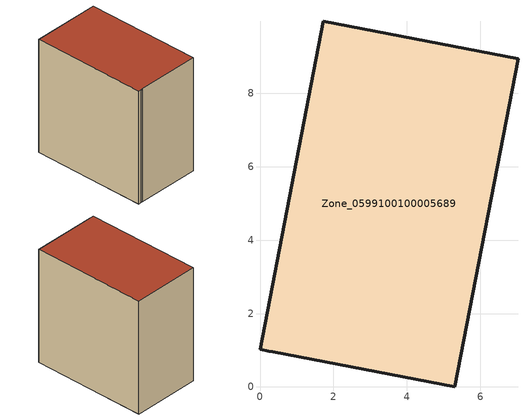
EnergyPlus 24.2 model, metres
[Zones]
Zone_0599100100005689
 floor ground (C_G): 5.3,0 0.35,0.96 0.24,0.98 0,1.02 1.72,9.96 7.03,8.94 z0
 wall outside (C_F): 1.72,9.96 0,1.02 0.24,0.98 0.35,0.96 5.3,0 7.03,8.94 1.72,9.96 z0:9.16
 roof outside (C_R): 0.35,0.96 5.3,0 7.03,8.94 1.72,9.96 0,1.02 0.24,0.98 z9.16
[BUILDING]
Pand.0599100100005689: North Axis=0; Terrain=City; Loads Convergence Tolerance Value=0.04; Temperature Convergence Tolerance Value=0.4; Solar Distribution=FullExterior; Maximum Number of Warmup Days=25; Minimum Number of Warmup Days=1
[Site:Location]
Rotterdam.The.Hague.AP_ZH_NLD Design_Conditions: Latitude=51.96; Longitude=4.45; Time Zone=1; Elevation=-4.5
[SITE:GROUNDTEMPERATURE:BUILDINGSURFACE]
18, 18, 18, 18, 18, 18, 18, 18, 18, 18, 18, 18
[MATERIAL] Thermal Absorptance=0.9; Solar Absorptance=0.7; Visible Absorptance=0.7
Name | Roughness | Thickness | Conductivity | Density | Specific Heat
G.TI.2006-2014 | MediumSmooth | 0.15 | 0.06 | 540 | 1210
F.TI.2006-2014 | Rough | 0.3 | 0.12 | 1920 | 840
R.TI.2006-2014 | MediumRough | 0.2 | 0.08 | 1500 | 1000
[CONSTRUCTION]
C_G: G.TI.2006-2014
C_F: F.TI.2006-2014
C_R: R.TI.2006-2014
[ZONE]
Zone_0599100100005689: Type=1; Multiplier=1; Ceiling Height=Autocalculate; Volume=Autocalculate; Floor Area=autocalculate; Part of Total Floor Area=Yes
[ZONEINFILTRATION:DESIGNFLOWRATE]
Infil_Zone_0599100100005689: Zone or ZoneList or Space or SpaceList=Zone_0599100100005689; Schedule=AlwaysOn; Design Flow Rate Calculation Method=Flow/Area; Flow Rate per Floor Area=0.0015; Constant Term Coefficient=1; Temperature Term Coefficient=0; Velocity Term Coefficient=0; Velocity Squared Term Coefficient=0
[HVACTEMPLATE:ZONE:IDEALLOADSAIRSYSTEM]
Zone_0599100100005689: Maximum Heating Supply Air Temperature=50; Minimum Cooling Supply Air Temperature=13; Maximum Heating Supply Air Humidity Ratio=0.0156; Minimum Cooling Supply Air Humidity Ratio=0.0077; Heating Limit=NoLimit; Cooling Limit=NoLimit; Dehumidification Control Type=ConstantSensibleHeatRatio; Cooling Sensible Heat Ratio=0.7; Dehumidification Setpoint=60; Humidification Control Type=None; Humidification Setpoint=30; Outdoor Air Method=None; Outdoor Air Flow Rate per Person=0.00944; Outdoor Air Flow Rate per Zone Floor Area=0; Outdoor Air Flow Rate per Zone=0; Demand Controlled Ventilation Type=None; Outdoor Air Economizer Type=NoEconomizer; Heat Recovery Type=None; Sensible Heat Recovery Effectiveness=0.7; Latent Heat Recovery Effectiveness=0.65
[ZONECONTROL:THERMOSTAT]
ThermostatControl_Zone_0599100100005689: Zone or ZoneList=Zone_0599100100005689; Control Type Schedule=DualSetpointControlType; Control 1=Thermostat_Zone_0599100100005689; Temperature Difference Between Cutout And Setpoint=0
[THERMOSTATSETPOINT:DUALSETPOINT]
Thermostat_Zone_0599100100005689: Heating Setpoint Temperature Schedule=HeatingSetpoint_Zone_0599100100005689; Cooling Setpoint Temperature Schedule=CoolingSetpoint_Zone_0599100100005689
[SCHEDULE:COMPACT]
HeatingSetpoint_Zone_0599100100005689: Through: 12/31, For: AllDays, Until: 24:00, 21
CoolingSetpoint_Zone_0599100100005689: Through: 12/31, For: AllDays, Until: 24:00, 24
DualSetpointControlType: Through: 12/31, For: AllDays, Until: 24:00, 4
AlwaysOn: Through: 12/31, For: AllDays, Until: 24:00, 1
